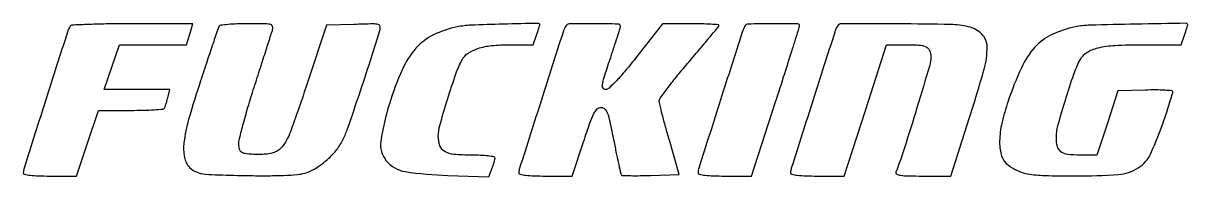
# Model space of a CAD drawing. Extents: x 6 to 396, y 207 to 258.
import ezdxf

# ---------------------------------------------------------------- set-up
doc = ezdxf.new("R2010")
doc.units = 0

msp = doc.modelspace()

# ---------------------------------------------------------------- linework, layer by layer
for points in [[(21.691613, 257.25, 0.051808), (20.774021, 255.158617, 0.000242), (13.546998, 232.554471, 0.000166), (6.240716, 209.638005, 0.077229), (6, 208.088842, 0.352864), (6.391486, 207.603186, 0.023103), (8.297433, 207.280526, 0.021924), (11.065145, 207.065148, 0.008455), (14.917321, 207), (23.834642, 207), (27.5, 218), (31.165358, 229), (42.023662, 229, 0.00646), (46.216055, 229.054171, 0.010139), (49.815937, 229.220313, 0.004593), (52.835282, 229.448961, 0.248633), (53.302725, 229.75, 0.04526), (53.504429, 230.200703, 0.007886), (53.79297, 231.0875, 0.008508), (54.098279, 232.142162, 0.007537), (54.380794, 233.25), (55.038104, 236), (44.087761, 236), (33.137419, 236), (35.659074, 243.5), (38.180729, 251), (49.422583, 251), (60.664438, 251), (61.738618, 254.5), (62.812799, 258), (42.465416, 258, 0.00345), (34.634093, 257.945958, 0.005572), (27.969816, 257.779688, 0.001428), (22.190747, 257.554517, 0.258544)], [(71.593417, 257.151153, 0.055835), (71.270046, 256.467856, 0.000576), (69.551745, 251.440066, 0.001848), (67.598126, 245.631895, 0.001198), (65.37974, 238.901153, 0.008576), (61.388258, 225.94408, 0.039652), (59.812858, 218.267641, 0.075958), (59.955642, 213.254382, 0.152261), (61.775054, 209.779148, 0.091928), (63.663416, 208.47904, 0.070022), (66.081614, 207.784204, 0.027283), (70.230036, 207.428942, 0.002672), (80.275054, 207.172419, 0.005581), (87.288713, 207.109114, 0.009404), (93.171273, 207.232334, 0.009777), (97.794975, 207.506861, 0.052755), (100.26658, 207.967528, 0.063894), (103.827696, 209.54629, 0.041764), (107.466952, 212.190758, 0.04127), (110.674401, 215.456228, 0.056036), (112.943937, 218.90532, 0.033436), (114.450093, 222.436336, 0.002329), (117.965942, 232.644937, 0.003507), (121.805081, 244.229718, 0.00358), (125.454651, 255.78858, 0.120806), (125.530645, 257.09226, 0.298609), (124.898948, 257.753464, 0.061875), (123.065712, 257.945299, 0.002898), (116.829632, 257.78858), (107.5, 257.5), (100.947804, 237.619381, -0.005888), (95.773075, 222.518764, -0.070684), (92.9208, 217.080633, -0.174383), (89.540529, 214.761524, -0.077353), (84.083715, 214.205058, -0.010003), (80.689376, 214.45253, -0.093721), (79.287663, 214.855114, -0.185545), (78.569012, 215.646447, -0.063911), (78.191006, 217.17302, -0.087561), (78.296215, 218.93646, -0.005509), (79.564689, 224.003766, -0.007981), (81.247953, 230.032738, -0.005836), (83.301279, 236.67302, 0.000087), (85.428708, 243.282705, 0.000121), (87.336352, 249.218012, 0.000075), (88.939251, 254.211879, 0.001484), (89.427661, 255.75, 0.124521), (89.500305, 257.029075, 0.286223), (88.870389, 257.707182, 0.062989), (87.052249, 257.961306, 0.003265), (81.126405, 258, 0.008804), (77.636141, 257.93854, 0.013399), (74.610137, 257.750651, 0.007957), (72.121948, 257.489126, 0.227977)], [(151.343746, 256.958584, 0.06552), (143.354381, 254.256145, 0.098017), (137.516798, 249.795922, 0.076962), (132.915288, 242.606351, 0.027635), (128.615368, 231.198378, 0.039938), (125.753485, 218.715311, 0.210669), (127.582013, 212.101452, 0.1857), (133.911361, 208.489413, 0.030337), (148.231795, 207.186846), (161.96359, 206.774036), (162.981795, 209.452118, 0.010503), (163.371589, 210.545982, 0.011655), (163.700902, 211.61814, 0.011065), (163.939571, 212.542943, 0.057672), (164, 213.0651, 0.365835), (163.686845, 213.435819, 0.012645), (161.670982, 213.725373, 0.018278), (159.111252, 213.932705, 0.011068), (156.071429, 214, -0.021939), (150.2472, 214.255675, -0.109104), (147.142225, 215.233496, -0.179612), (145.549014, 217.152407, -0.084574), (145, 220.374945, -0.069312), (145.501694, 223.976645, -0.006308), (148.094679, 232.684268, -0.008001), (150.919076, 241.263478, -0.03936), (152.961732, 245.928496, -0.12312), (154.981778, 248.156854, -0.070309), (158.273603, 249.742917, -0.051989), (162.869598, 250.697201, -0.025215), (168.870056, 251), (176.80435, 251), (177.902175, 254.149223, 0.003221), (178.322798, 255.381298, 0.00465), (178.677514, 256.476403, 0.002488), (178.963956, 257.405788, 0.07363), (179, 257.649223, 0.42048), (178.498502, 258.140128, 0.000905), (166.689795, 257.866617, 0.004184), (155.966638, 257.509029, 0.038423)], [(187.691613, 257.25, 0.051808), (186.774021, 255.158617, 0.000242), (179.546998, 232.554471, 0.000166), (172.240716, 209.638005, 0.077229), (172, 208.088842, 0.352981), (172.391745, 207.603072, 0.023051), (174.300933, 207.280474, 0.021891), (177.0732, 207.065129, 0.008437), (180.932568, 207), (189.865135, 207), (193.650062, 218.5, -0.005081), (195.803435, 224.825563, -0.033237), (197.12361, 227.907347, -0.076845), (198.253235, 229.474466, -0.200847), (199.508756, 230, -0.19734), (200.711954, 229.505878, -0.107082), (201.599964, 228.144846, -0.038397), (202.438801, 225.313086, -0.004514), (203.760988, 218.863606, 0.00261), (204.624992, 214.565981, 0.004091), (205.417433, 210.880625, 0.001193), (206.138424, 207.691907, 0.141086), (206.340827, 207.325839, 0.193634), (206.70665, 207.169936, 0.002211), (209.411708, 207.126901, 0.00638), (212.565082, 207.13092, 0.004071), (216.231258, 207.212233), (225.720316, 207.5), (222.387193, 219, -0.003244), (221.108391, 223.521649, -0.0045), (220.025233, 227.591185, -0.002833), (219.165988, 231.021072, -0.055778), (219.027035, 232.097652, -0.162075), (219.34857, 233.12099, -0.005256), (221.945441, 236.635919, -0.009604), (225.170086, 240.739577, -0.00647), (229, 245.303561, 0.002169), (232.833536, 249.792857, 0.003473), (236.0625, 253.66172, 0.000741), (238.865062, 257.0778, 0.173092), (239, 257.455909, 0.39372), (238.795294, 257.675575, 0.003217), (236.22847, 257.840173, 0.008996), (233.182748, 257.960886, 0.005406), (229.565003, 258), (220.130007, 258), (211.5, 247, -0.007583), (207.708922, 242.315862, -0.01663), (204.637721, 238.875979, -0.015299), (202.194329, 236.467948, -0.189085), (201.001166, 236, -0.263063), (200.168069, 236.470901, -0.175302), (199.95057, 237.573378, -0.039902), (200.523531, 239.997942, -0.003254), (202.566169, 246.196484, 0.002223), (203.882078, 250.162168, 0.003341), (204.991312, 253.633783, 0.001366), (205.912935, 256.614738, 0.074416), (206, 257.196484, 0.409172), (205.307284, 257.901249, 0.00358), (197.062006, 257.98439, 0.004039), (188.86341, 257.942133, 0.266178)], [(247.691613, 257.25, 0.051808), (246.774021, 255.158617, 0.000242), (239.546998, 232.554471, 0.000166), (232.240716, 209.638005, 0.077229), (232, 208.088842, 0.353233), (232.392301, 207.602827, 0.022937), (234.308485, 207.280362, 0.02182), (237.090577, 207.065089, 0.008398), (240.965459, 207), (249.930919, 207), (257.965459, 231.832191, 0.000737), (261.045612, 241.400087, 0.001185), (263.639854, 249.566095, 0.000184), (265.92039, 256.813347, 0.076272), (266, 257.332191, 0.412056), (265.363104, 257.973799, 0.002965), (257.043546, 257.985786, 0.003367), (248.774322, 257.892969, 0.264913)], [(278.691613, 257.25, 0.051808), (277.774021, 255.158617, 0.000242), (270.546998, 232.554471, 0.000166), (263.240716, 209.638005, 0.077229), (263, 208.088842, 0.353272), (263.392389, 207.602789, 0.022919), (265.309686, 207.280344, 0.021808), (268.09334, 207.065082, 0.008392), (271.970689, 207), (280.941378, 207), (288.044844, 229), (295.148309, 251), (300.992367, 251, -0.014218), (305.951799, 250.85894, -0.091943), (308.372203, 250.266012, -0.188351), (309.570875, 249.041774, -0.100968), (310, 246.938376, -0.072302), (309.584577, 244.080582, -0.001419), (305.322331, 229.877626, -0.003601), (301.141016, 216.43598, -0.014407), (298.28639, 208.303937, 0.392298), (298.54161, 207.667334, 0.074346), (299.852513, 207.2713, 0.030594), (302.438296, 207.054094, 0.005659), (307.217749, 207), (316.649475, 207), (322.824737, 226.270052, 0.00838), (327.806943, 242.763335, 0.072131), (328.821554, 250.370909, 0.199238), (327.037088, 254.536262, 0.137073), (322.473224, 257.031109, 0.052519), (316.61348, 257.754802, 0.003235), (299.030209, 257.956481, 0.000941), (280.0098, 258.015791, 0.270055)], [(358.3264, 256.955623, 0.062038), (350.469921, 254.359659, 0.098662), (344.808662, 250.146946, 0.076663), (340.294041, 243.276411, 0.025595), (335.852109, 232.062412, 0.024513), (333.766579, 224.72561, 0.049798), (332.999327, 218.784055, 0.06793), (333.484943, 214.251898, 0.144914), (335.25, 211.240926, 0.076005), (338.467542, 209.034789, 0.067201), (342.334892, 207.774117, 0.037843), (348.090675, 207.165982, 0.007766), (358.3151, 207.021962, 0.017173), (372.794002, 207.540371, 0.124186), (379.365902, 209.698103, 0.144918), (383.634871, 214.578996, 0.026212), (388.134616, 225.898246, 0.002832), (389.232534, 229.207993, 0.004143), (390.158293, 232.134747, 0.002052), (390.912637, 234.626535, 0.072591), (391, 235.225114, 0.387069), (390.699555, 235.55507, 0.008102), (388.301792, 235.740922, 0.01444), (385.336571, 235.836655, 0.008672), (381.814609, 235.787526), (372.629219, 235.5), (369.098666, 224.75), (365.568114, 214), (359.984057, 214, -0.029904), (355.809034, 214.249921, -0.13205), (353.543384, 215.160529, -0.172742), (352.37334, 216.931105, -0.060534), (352, 220.003516, -0.067389), (352.52059, 223.848548, -0.007204), (355.046587, 232.516771, -0.008817), (357.846979, 241.093503, -0.039562), (359.961732, 245.928496, -0.130696), (362.258668, 248.387592, -0.080573), (365.929267, 249.934146, -0.046893), (371.665963, 250.767423, -0.012632), (380.870056, 251), (393.80435, 251), (394.902175, 254.149223, 0.003221), (395.322798, 255.381298, 0.00465), (395.677514, 256.476403, 0.002488), (395.963956, 257.405788, 0.07363), (396, 257.649223, 0.419047), (395.47777, 258.16292, 0.000483), (378.667692, 257.86969, 0.002403), (363.297504, 257.512799, 0.041822)]]:
    msp.add_lwpolyline(points, format="xyb", close=True)

doc.saveas('drawing.dxf')
